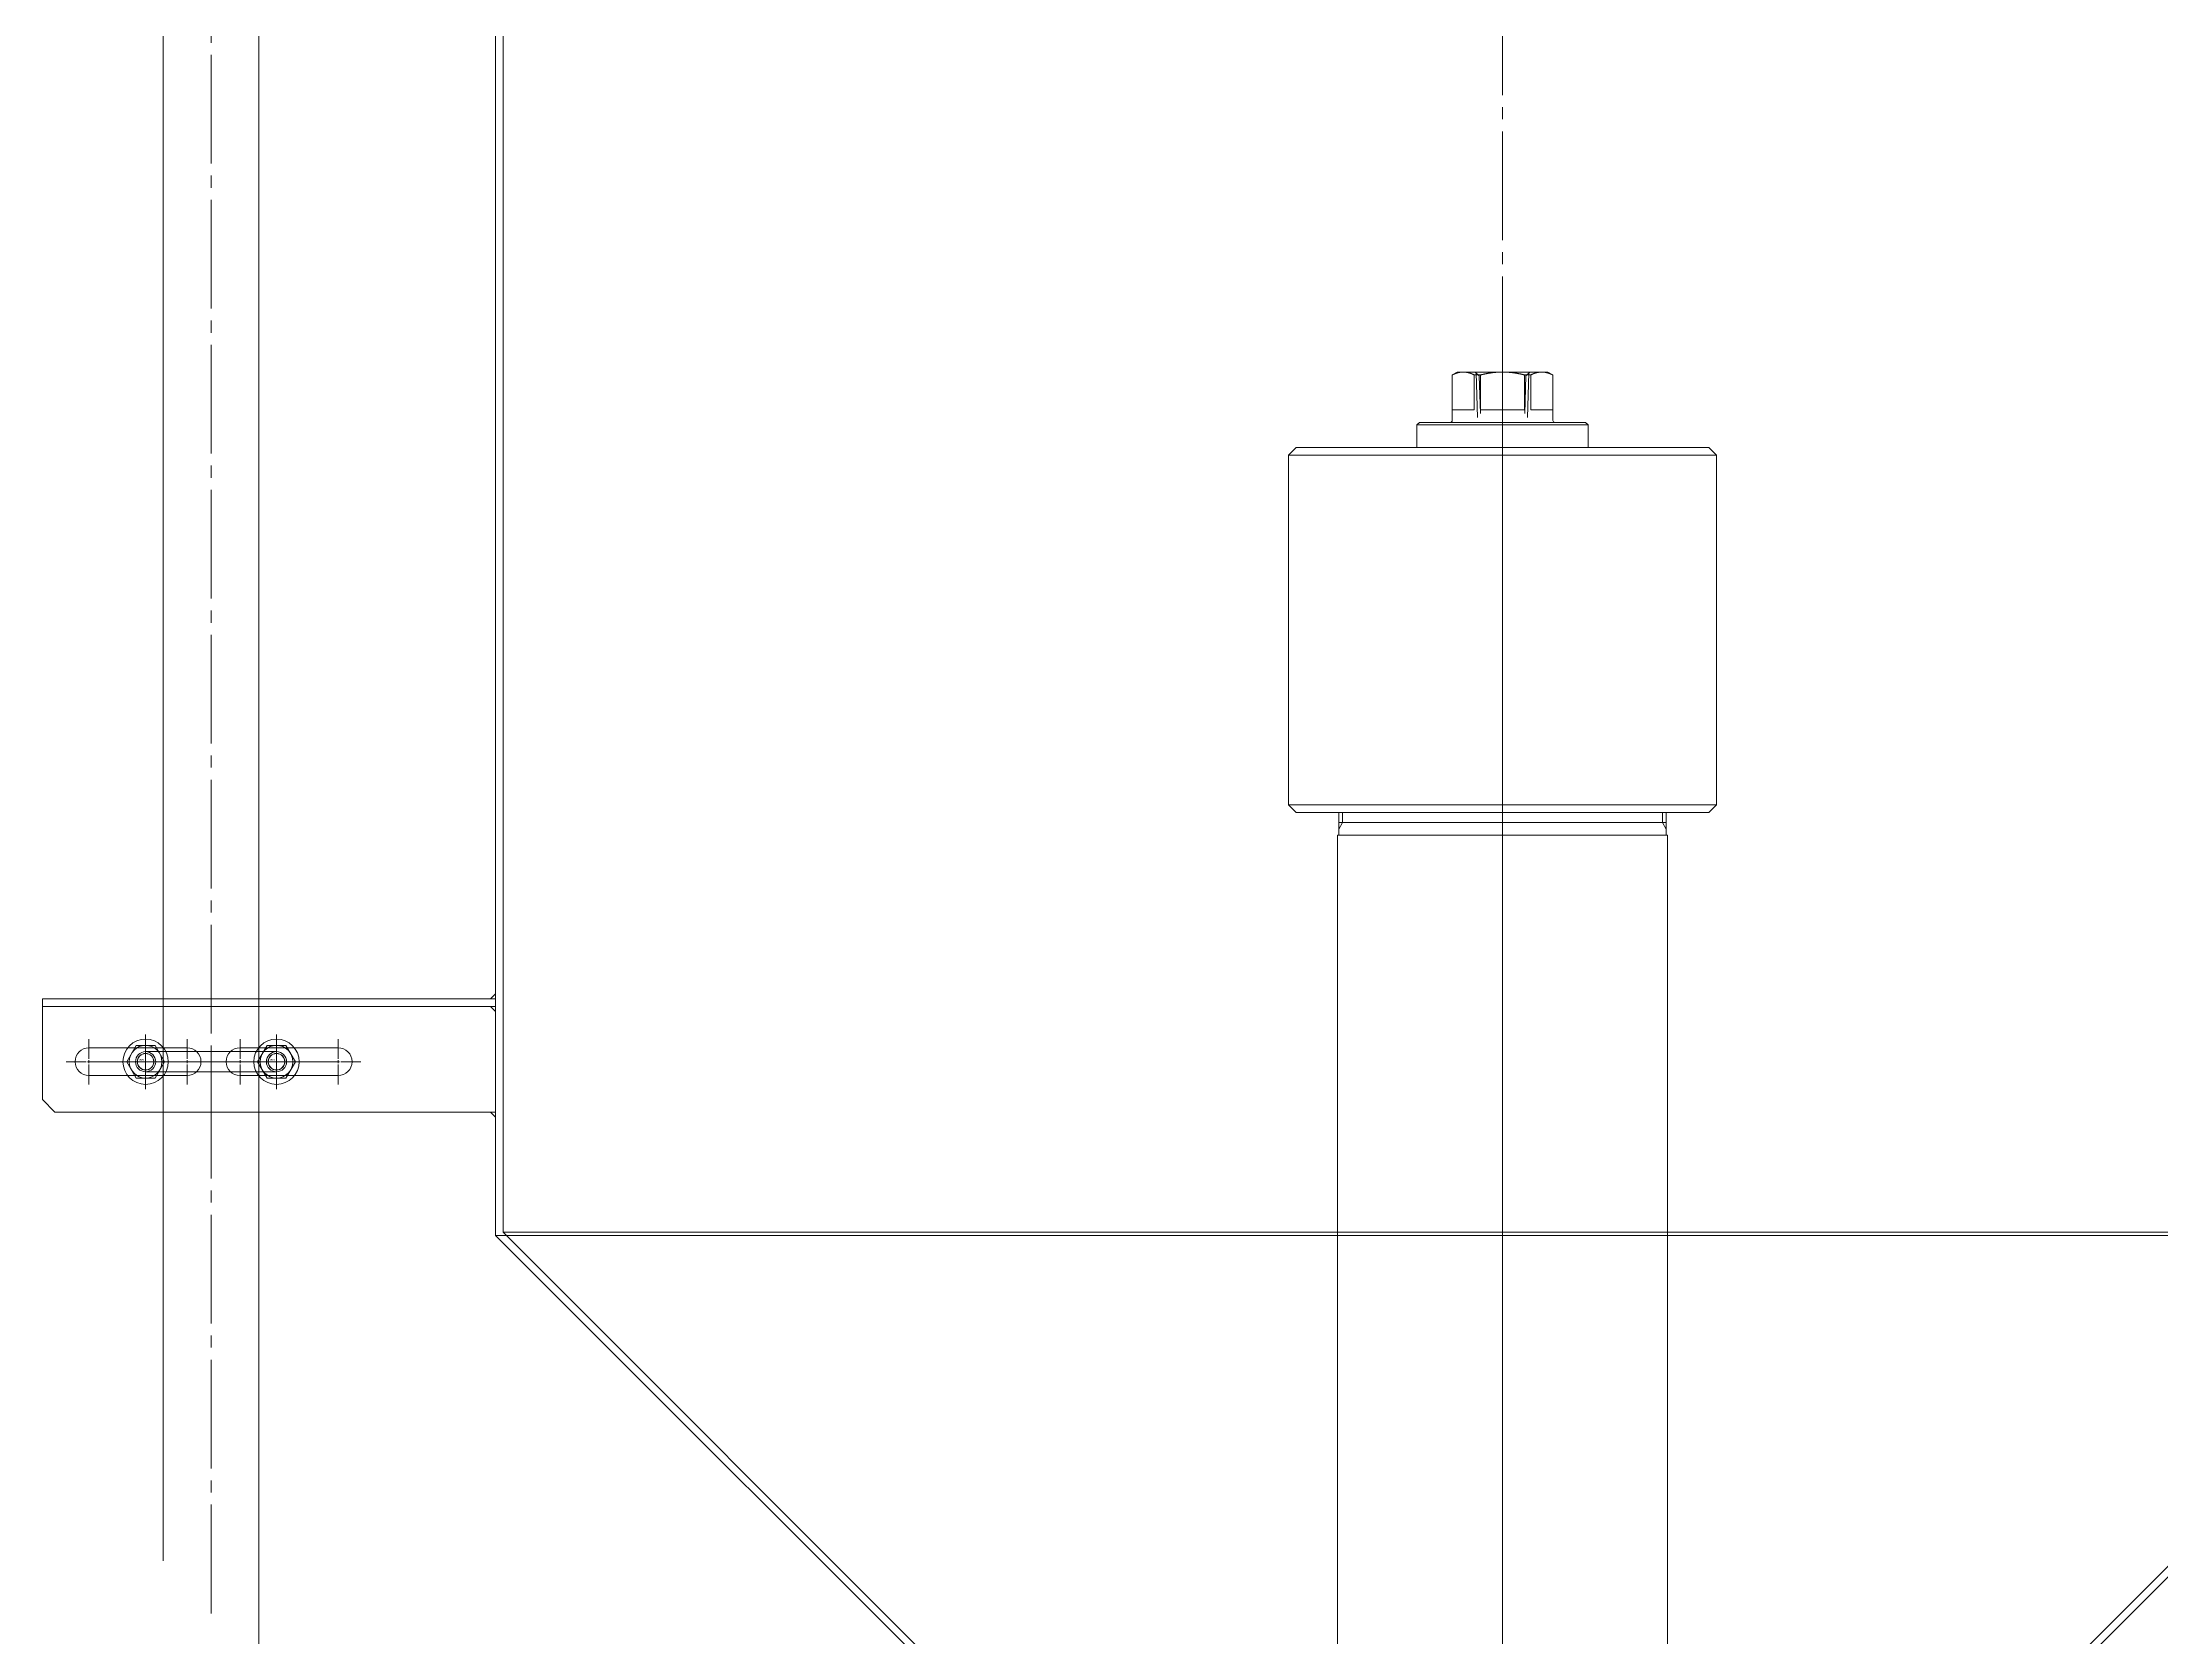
# Model space of a CAD drawing. Units: millimetres at full size. Extents: x -24503 to 24503, y -7436 to 7436.
# Drawn here: x 4153 to 4994, y 3437 to 4071 of the extents above; entities that cross this region are included whole.
import ezdxf
from ezdxf.enums import TextEntityAlignment as Align

# ---------------------------------------------------------------- set-up
doc = ezdxf.new("R2010")
doc.units = ezdxf.units.MM
doc.header["$LTSCALE"] = 4.8
doc.linetypes.add('CHAIN2', pattern=[12, 9, -1, 1, -1])
for name, color, linetype, lineweight in [('0-4_0', 2, 'Continuous', 9), ('0-6_05_CENTER', 2, 'CHAIN2', 9), ('0-7_04_HIDDEN', 7, 'Continuous', 9), ('0-8_10_DRAFT', 1, 'Continuous', 9), ('0-C_01_外形線', 134, 'Continuous', 9), ('0-D_03_かくれ線', 5, 'Continuous', 9), ('0-F_04_中心線', 4, 'CHAIN2', 9)]:
    doc.layers.add(name, color=color, linetype=linetype, lineweight=lineweight)
doc.styles.add('ＭＳ ゴシック', font='')
doc.styles.get('ＭＳ ゴシック').set_extended_font_data('MS Gothic')

# ---------------------------------------------------------------- blocks, each defined once
blk = doc.blocks.new('SD5-500-NCa_1_1')
at = {"layer": '0-4_0'}
for p, q in [((-867, 82), (-864, 85)), ((-725, 85), (-864, 85)), ((-864, 85), (-864, -85)), ((-722, 82), (-725, 85)), ((-725, 85), (-725, -85)), ((-867, 82), (-867, -82)), ((-722, -82), (-722, 82)), ((-722, 65), (-713, 65)), ((-722, 63.5), (-718, 63.5)), ((-718, -65), (-718, 65)), ((-718, 63.5), (-715.402, 65)), ((-713, 65.5), (-145.5, 65.5)), ((-713, -65.5), (-713, 65.5)), ((-877, 33), (-876, 34)), ((-876, 34), (-876, -34)), ((-876, 34), (-867, 34)), ((-867, 34), (-867, -34)), ((-877, -33), (-877, 33)), ((-897, 18), (-895.845, 20)), ((-897, -18), (-897, 18)), ((-877.8, 20), (-895.845, 20)), ((-895.845, 20), (-895.845, 19.947)), ((-895.845, 19.947), (-882, 19.947)), ((-882, 11.23), (-882, 19.947)), ((-897, 10.816), (-895.501, 9.269)), ((-895.845, 11.23), (-895.845, 8.718)), ((-882, 11.23), (-895.845, 11.23)), ((-895.845, 8.718), (-882, 8.718)), ((-882, -8.718), (-882, 8.718)), ((-895.501, -9.269), (-897, -10.815)), ((-895.845, -8.718), (-895.845, -11.23)), ((-882, -8.718), (-895.845, -8.718)), ((-895.845, -11.23), (-882, -11.23)), ((-882, -19.947), (-882, -11.23)), ((-897, -18), (-895.845, -20)), ((-895.845, -19.947), (-895.845, -20)), ((-882, -19.947), (-895.845, -19.947)), ((-877.8, -20), (-895.845, -20)), ((-876, -34), (-877, -33)), ((-876, -34), (-867, -34)), ((-722, -63.5), (-718, -63.5)), ((-722, -65), (-713, -65)), ((-718, -63.5), (-715.402, -65)), ((-145.5, -65.5), (-713, -65.5)), ((-864, -85), (-867, -82)), ((-725, -85), (-722, -82)), ((-725, -85), (-864, -85))]:
    blk.add_line(p, q, dxfattribs=at)
for points in [[(-896.731, 17.651), (-896.746, 17.59), (-896.761, 17.529), (-896.776, 17.467), (-896.79, 17.406), (-896.804, 17.344), (-896.817, 17.282), (-896.83, 17.22), (-896.843, 17.158), (-896.855, 17.096), (-896.866, 17.034), (-896.877, 16.972), (-896.888, 16.91), (-896.898, 16.847), (-896.908, 16.785), (-896.917, 16.722), (-896.926, 16.66), (-896.935, 16.597), (-896.943, 16.534), (-896.95, 16.472), (-896.957, 16.409), (-896.964, 16.346), (-896.97, 16.283), (-896.975, 16.22), (-896.979, 16.157), (-896.983, 16.094), (-896.986, 16.031), (-896.988, 15.968), (-896.991, 15.904), (-896.993, 15.841), (-896.994, 15.778), (-896.996, 15.715), (-896.998, 15.652), (-897, 15.588)], [(-895.845, 19.947), (-895.872, 19.89), (-895.899, 19.833), (-895.927, 19.776), (-895.954, 19.719), (-895.981, 19.662), (-896.008, 19.605), (-896.035, 19.548), (-896.062, 19.491), (-896.089, 19.433), (-896.116, 19.376), (-896.142, 19.319), (-896.168, 19.261), (-896.193, 19.203), (-896.218, 19.145), (-896.243, 19.087), (-896.268, 19.029), (-896.292, 18.97), (-896.315, 18.912), (-896.338, 18.853), (-896.361, 18.794), (-896.384, 18.735), (-896.406, 18.675), (-896.428, 18.616), (-896.449, 18.557), (-896.471, 18.497), (-896.492, 18.437), (-896.512, 18.378), (-896.532, 18.318), (-896.552, 18.258), (-896.572, 18.198), (-896.591, 18.137), (-896.61, 18.077), (-896.628, 18.017), (-896.646, 17.956), (-896.664, 17.895), (-896.681, 17.835), (-896.698, 17.774), (-896.715, 17.713), (-896.731, 17.651)], [(-897, 15.588), (-896.998, 15.532), (-896.997, 15.475), (-896.995, 15.418), (-896.994, 15.361), (-896.992, 15.304), (-896.991, 15.247), (-896.989, 15.19), (-896.986, 15.134), (-896.983, 15.077), (-896.98, 15.02), (-896.976, 14.963), (-896.971, 14.907), (-896.966, 14.85), (-896.96, 14.793), (-896.954, 14.737), (-896.948, 14.68), (-896.941, 14.624), (-896.933, 14.567), (-896.926, 14.511), (-896.918, 14.455), (-896.909, 14.398), (-896.901, 14.342), (-896.891, 14.286), (-896.882, 14.23), (-896.872, 14.174), (-896.862, 14.118), (-896.851, 14.062), (-896.84, 14.006), (-896.829, 13.95), (-896.817, 13.895), (-896.805, 13.839), (-896.793, 13.783), (-896.78, 13.728), (-896.767, 13.673), (-896.754, 13.617), (-896.74, 13.562), (-896.726, 13.507), (-896.711, 13.452), (-896.696, 13.397)], [(-896.696, 13.397), (-896.681, 13.342), (-896.666, 13.288), (-896.65, 13.233), (-896.634, 13.178), (-896.617, 13.124), (-896.601, 13.069), (-896.584, 13.015), (-896.566, 12.961), (-896.549, 12.907), (-896.531, 12.853), (-896.512, 12.799), (-896.494, 12.745), (-896.475, 12.692), (-896.456, 12.638), (-896.436, 12.585), (-896.417, 12.531), (-896.397, 12.478), (-896.376, 12.425), (-896.356, 12.372), (-896.335, 12.319), (-896.314, 12.266), (-896.293, 12.213), (-896.272, 12.16), (-896.25, 12.108), (-896.228, 12.055), (-896.206, 12.003), (-896.184, 11.95), (-896.161, 11.898), (-896.138, 11.846), (-896.114, 11.794), (-896.091, 11.743), (-896.067, 11.691), (-896.043, 11.64), (-896.018, 11.588), (-895.993, 11.537), (-895.969, 11.486), (-895.944, 11.435), (-895.919, 11.383), (-895.895, 11.332)], [(-895.845, 8.718), (-895.871, 8.611), (-895.896, 8.503), (-895.922, 8.396), (-895.948, 8.289), (-895.974, 8.182), (-895.999, 8.075), (-896.025, 7.968), (-896.05, 7.86), (-896.075, 7.753), (-896.1, 7.646), (-896.125, 7.538), (-896.149, 7.431), (-896.173, 7.323), (-896.197, 7.216), (-896.22, 7.108), (-896.243, 7), (-896.265, 6.892), (-896.287, 6.784), (-896.309, 6.676), (-896.33, 6.568), (-896.351, 6.46), (-896.372, 6.351), (-896.393, 6.243), (-896.413, 6.135), (-896.433, 6.026), (-896.453, 5.918), (-896.472, 5.81), (-896.491, 5.701), (-896.51, 5.592), (-896.528, 5.484), (-896.546, 5.375), (-896.564, 5.266), (-896.582, 5.157), (-896.599, 5.049), (-896.616, 4.94), (-896.632, 4.831), (-896.648, 4.722), (-896.664, 4.613), (-896.68, 4.504)], [(-895.895, 11.332), (-895.87, 11.281), (-895.845, 11.23)], [(-896.997, 0.22), (-896.999, 0.11), (-897, 0)], [(-897, 0), (-896.998, -0.11), (-896.996, -0.22), (-896.995, -0.331), (-896.993, -0.441), (-896.992, -0.551), (-896.99, -0.661), (-896.988, -0.771), (-896.986, -0.882), (-896.983, -0.992), (-896.98, -1.102), (-896.977, -1.212), (-896.973, -1.322), (-896.968, -1.432), (-896.963, -1.542), (-896.957, -1.652), (-896.951, -1.762), (-896.944, -1.872), (-896.938, -1.982), (-896.93, -2.092), (-896.922, -2.202), (-896.914, -2.312), (-896.906, -2.422), (-896.897, -2.532), (-896.888, -2.642), (-896.879, -2.752), (-896.869, -2.862), (-896.859, -2.971), (-896.849, -3.081), (-896.838, -3.191), (-896.827, -3.3), (-896.815, -3.41), (-896.803, -3.519), (-896.791, -3.629), (-896.778, -3.738), (-896.765, -3.848), (-896.752, -3.957), (-896.738, -4.067), (-896.724, -4.176), (-896.71, -4.285)], [(-896.68, 4.504), (-896.695, 4.394), (-896.71, 4.285), (-896.724, 4.176), (-896.738, 4.067), (-896.752, 3.957), (-896.765, 3.848), (-896.778, 3.738), (-896.791, 3.629), (-896.803, 3.519), (-896.815, 3.41), (-896.827, 3.3), (-896.838, 3.191), (-896.849, 3.081), (-896.859, 2.971), (-896.87, 2.861), (-896.879, 2.752), (-896.889, 2.642), (-896.898, 2.532), (-896.906, 2.422), (-896.914, 2.312), (-896.922, 2.202), (-896.93, 2.092), (-896.937, 1.982), (-896.944, 1.872), (-896.95, 1.762), (-896.956, 1.652), (-896.962, 1.542), (-896.968, 1.432), (-896.973, 1.322), (-896.977, 1.212), (-896.981, 1.102), (-896.985, 0.992), (-896.987, 0.882), (-896.99, 0.771), (-896.992, 0.661), (-896.993, 0.551), (-896.995, 0.441), (-896.996, 0.331), (-896.997, 0.22)], [(-896.71, -4.285), (-896.695, -4.394), (-896.68, -4.504), (-896.664, -4.613), (-896.648, -4.722), (-896.632, -4.831), (-896.616, -4.94), (-896.599, -5.049), (-896.582, -5.158), (-896.564, -5.266), (-896.546, -5.375), (-896.528, -5.484), (-896.51, -5.592), (-896.491, -5.701), (-896.472, -5.81), (-896.453, -5.918), (-896.433, -6.027), (-896.413, -6.135), (-896.392, -6.243), (-896.372, -6.351), (-896.351, -6.46), (-896.33, -6.568), (-896.308, -6.676), (-896.286, -6.784), (-896.264, -6.892), (-896.242, -7), (-896.219, -7.108), (-896.197, -7.215), (-896.173, -7.323), (-896.15, -7.431), (-896.126, -7.538), (-896.102, -7.646), (-896.077, -7.753), (-896.052, -7.861), (-896.027, -7.968), (-896.001, -8.075), (-895.975, -8.182), (-895.949, -8.289), (-895.923, -8.396), (-895.897, -8.504)], [(-896.731, -13.525), (-896.746, -13.587), (-896.761, -13.648), (-896.776, -13.71), (-896.79, -13.771), (-896.804, -13.833), (-896.817, -13.895), (-896.83, -13.957), (-896.843, -14.018), (-896.855, -14.081), (-896.866, -14.143), (-896.877, -14.205), (-896.888, -14.267), (-896.898, -14.33), (-896.908, -14.392), (-896.917, -14.455), (-896.926, -14.517), (-896.935, -14.58), (-896.943, -14.643), (-896.95, -14.705), (-896.957, -14.768), (-896.964, -14.831), (-896.97, -14.894), (-896.975, -14.957), (-896.979, -15.02), (-896.983, -15.083), (-896.986, -15.146), (-896.988, -15.209), (-896.991, -15.273), (-896.993, -15.336), (-896.994, -15.399), (-896.996, -15.462), (-896.998, -15.525), (-897, -15.588)], [(-897, -15.588), (-896.998, -15.645), (-896.997, -15.702), (-896.995, -15.759), (-896.994, -15.816), (-896.992, -15.873), (-896.991, -15.93), (-896.989, -15.987), (-896.986, -16.043), (-896.983, -16.1), (-896.98, -16.157), (-896.976, -16.214), (-896.971, -16.27), (-896.966, -16.327), (-896.96, -16.384), (-896.954, -16.44), (-896.948, -16.497), (-896.941, -16.553), (-896.933, -16.61), (-896.926, -16.666), (-896.918, -16.722), (-896.909, -16.779), (-896.901, -16.835), (-896.891, -16.891), (-896.882, -16.947), (-896.872, -17.003), (-896.862, -17.059), (-896.851, -17.115), (-896.84, -17.171), (-896.829, -17.227), (-896.817, -17.282), (-896.805, -17.338), (-896.793, -17.393), (-896.78, -17.449), (-896.767, -17.504), (-896.754, -17.56), (-896.74, -17.615), (-896.726, -17.67), (-896.711, -17.725), (-896.696, -17.78)], [(-895.845, -11.23), (-895.872, -11.287), (-895.899, -11.344), (-895.927, -11.401), (-895.954, -11.458), (-895.981, -11.515), (-896.008, -11.572), (-896.035, -11.629), (-896.062, -11.686), (-896.089, -11.744), (-896.116, -11.801), (-896.142, -11.858), (-896.168, -11.916), (-896.193, -11.974), (-896.218, -12.032), (-896.243, -12.09), (-896.268, -12.148), (-896.292, -12.207), (-896.315, -12.265), (-896.338, -12.324), (-896.361, -12.383), (-896.384, -12.442), (-896.406, -12.501), (-896.428, -12.561), (-896.449, -12.62), (-896.471, -12.68), (-896.492, -12.739), (-896.512, -12.799), (-896.532, -12.859), (-896.552, -12.919), (-896.572, -12.979), (-896.591, -13.039), (-896.61, -13.1), (-896.628, -13.16), (-896.646, -13.221), (-896.664, -13.282), (-896.681, -13.342), (-896.698, -13.403), (-896.715, -13.464), (-896.731, -13.525)], [(-895.897, -8.504), (-895.871, -8.611), (-895.845, -8.718)], [(-896.696, -17.78), (-896.681, -17.835), (-896.666, -17.889), (-896.65, -17.944), (-896.634, -17.999), (-896.617, -18.053), (-896.601, -18.107), (-896.584, -18.162), (-896.566, -18.216), (-896.549, -18.27), (-896.531, -18.324), (-896.512, -18.378), (-896.494, -18.432), (-896.475, -18.485), (-896.456, -18.539), (-896.436, -18.592), (-896.417, -18.646), (-896.397, -18.699), (-896.376, -18.752), (-896.356, -18.805), (-896.335, -18.858), (-896.314, -18.911), (-896.293, -18.964), (-896.272, -19.017), (-896.25, -19.069), (-896.228, -19.122), (-896.206, -19.174), (-896.184, -19.226), (-896.161, -19.279), (-896.138, -19.331), (-896.114, -19.382), (-896.091, -19.434), (-896.067, -19.486), (-896.043, -19.537), (-896.018, -19.589), (-895.993, -19.64), (-895.969, -19.691), (-895.944, -19.742), (-895.919, -19.794), (-895.895, -19.845)], [(-895.895, -19.845), (-895.87, -19.896), (-895.845, -19.947)]]:
    blk.add_lwpolyline(points, dxfattribs=at)
for centre, start, end in [((-877.8, 20.8), 270, 0), ((-877.8, -20.8), 0, 90)]:
    blk.add_arc(centre, 0.8, start, end, dxfattribs=at)
at = {"layer": '0-6_05_CENTER'}
blk.add_line((-907.511, 0), (4.419, 0), dxfattribs=at)
at = {"layer": '0-7_04_HIDDEN', "color": 2}
for p, q in [((-896.662, 10.467), (-879, 9.915)), ((-895.501, 9.269), (-880.505, 8.8)), ((-879, -9.915), (-896.662, -10.467)), ((-880.505, -8.8), (-895.501, -9.269))]:
    blk.add_line(p, q, dxfattribs=at)
blk = doc.blocks.new('A$C2EB33B8C_1_1')
at = {"layer": '0-4_0', "rotation": 270}
blk.add_blockref('SD5-500-NCa_1_1', (0, -90), dxfattribs=at)
blk = doc.blocks.new('A$C5A567FE3_1_1')
at = {"layer": '0-4_0'}
blk.add_blockref('A$C2EB33B8C_1_1', (-275, 720), dxfattribs=at)
blk = doc.blocks.new('8b_1_1')
at = {"layer": '0-7_04_HIDDEN', "color": 2, "linetype": 'CHAIN2'}
for p, q in [((0, -10.868), (0, 10.868)), ((10.868, 0), (-10.868, 0))]:
    blk.add_line(p, q, dxfattribs=at)
at = {"layer": '0-7_04_HIDDEN', "color": 2}
for p, q in [((-3.75, 6.495), (-7.5, 0)), ((-7.5, 0), (-3.75, -6.495)), ((3.75, 6.495), (-3.75, 6.495)), ((3.75, 6.495), (-3.75, 6.495)), ((7.5, 0), (3.75, 6.495)), ((3.75, -6.495), (7.5, 0)), ((-3.75, -6.495), (3.75, -6.495)), ((-3.75, -6.495), (3.75, -6.495))]:
    blk.add_line(p, q, dxfattribs=at)
for points in [[(-3.75, 6.495), (-7.5, 0), (-3.75, -6.495)], [(3.75, -6.495), (7.5, 0), (3.75, 6.495)]]:
    blk.add_lwpolyline(points, dxfattribs=at)
for radius in [9, 6.495, 4, 3.25]:
    blk.add_circle((0, 0), radius, dxfattribs=at)
at = {"layer": '0-8_10_DRAFT', "style": 'ＭＳ ゴシック', "width": 1.75}
blk.add_text('M8', height=0.7331, dxfattribs=at).set_placement((0.763, 0.143), align=Align.BOTTOM_LEFT)
blk = doc.blocks.new('A$C68035EB2_1_1')
at = {"layer": '0-4_0'}
for p, q in [((-26, 4), (26, 4)), ((-26, -4), (26, -4))]:
    blk.add_line(p, q, dxfattribs=at)
at = {"layer": '0-4_0', "color": 134}
for centre, start, end in [((-26, 0), 90, 270), ((26, 0), 270, 90)]:
    blk.add_arc(centre, 4, start, end, dxfattribs=at)
at = {"layer": '0-6_05_CENTER'}
for p, q in [((32.645, 0), (-32.645, 0)), ((-26, -6.702), (-26, 6.702)), ((26, -6.702), (26, 6.702))]:
    blk.add_line(p, q, dxfattribs=at)
at = {"layer": '0-7_04_HIDDEN', "color": 2}
for centre in [(-26, 0), (26, 0)]:
    blk.add_circle(centre, 3.322, dxfattribs=at)
for centre, start, end in [((-26, 0), 270, 90), ((26, 0), 90, 270)]:
    blk.add_arc(centre, 4, start, end, dxfattribs=at)
at = {"layer": '0-8_10_DRAFT'}
blk.add_line((0, 4), (0, -4), dxfattribs=at)
blk = doc.blocks.new('A$C68035FB2_1_1')
at = {"layer": '0-4_0'}
blk.add_blockref('A$C68035EB2_1_1', (0, 0), dxfattribs=at)
at = {"layer": '0-7_04_HIDDEN'}
for p in [(-26, 0), (26, 0)]:
    blk.add_blockref('8b_1_1', p, dxfattribs=at)
blk = doc.blocks.new('U2196')
at = {"layer": '0-F_04_中心線'}
for p, q in [((0, 1.1), (0, 9)), ((-9, 0), (-1.1, 0)), ((1.1, 0), (9, 0)), ((0, -9), (0, -1.1))]:
    blk.add_line(p, q, dxfattribs=at)
at = {"layer": '0-F_04_中心線', "linetype": 'Continuous'}
for p, q in [((-0.55, 0), (0.55, 0)), ((0, -0.55), (0, 0.55))]:
    blk.add_line(p, q, dxfattribs=at)
blk = doc.blocks.new('U2192')
at = {"layer": '0-F_04_中心線'}
for p, q in [((0, 1.1), (0, 9)), ((-9, 0), (-1.1, 0)), ((1.1, 0), (9, 0)), ((0, -9), (0, -1.1))]:
    blk.add_line(p, q, dxfattribs=at)
at = {"layer": '0-F_04_中心線', "linetype": 'Continuous'}
for p, q in [((-0.55, 0), (0.55, 0)), ((0, -0.55), (0, 0.55))]:
    blk.add_line(p, q, dxfattribs=at)
blk = doc.blocks.new('U2194')
at = {"layer": '0-F_04_中心線'}
for p, q in [((0, 1.1), (0, 9)), ((-9, 0), (-1.1, 0)), ((1.1, 0), (9, 0)), ((0, -9), (0, -1.1))]:
    blk.add_line(p, q, dxfattribs=at)
at = {"layer": '0-F_04_中心線', "linetype": 'Continuous'}
for p, q in [((-0.55, 0), (0.55, 0)), ((0, -0.55), (0, 0.55))]:
    blk.add_line(p, q, dxfattribs=at)
blk = doc.blocks.new('U2193')
at = {"layer": '0-F_04_中心線'}
for p, q in [((0, 1.1), (0, 9)), ((-9, 0), (-1.1, 0)), ((1.1, 0), (9, 0)), ((0, -9), (0, -1.1))]:
    blk.add_line(p, q, dxfattribs=at)
at = {"layer": '0-F_04_中心線', "linetype": 'Continuous'}
for p, q in [((-0.55, 0), (0.55, 0)), ((0, -0.55), (0, 0.55))]:
    blk.add_line(p, q, dxfattribs=at)

msp = doc.modelspace()

# ---------------------------------------------------------------- linework, layer by layer
at = {"layer": '0-4_0', "color": 134}
for p, q in [((4200.647, 4145.938), (4200.647, 3690.938)), ((4238.647, 4145.938), (4238.647, 3690.938)), ((4210.147, 3671.438), (4171.147, 3671.438)), ((4270.147, 3671.438), (4231.147, 3671.438)), ((4171.147, 3660.438), (4210.147, 3660.438)), ((4231.147, 3660.438), (4270.147, 3660.438)), ((4200.647, 3645.938), (4200.647, 3467.586)), ((4238.647, 3645.938), (4238.647, 3418.113)), ((4798.147, 3596.938), (5132.647, 3596.938))]:
    msp.add_line(p, q, dxfattribs=at)
msp.add_lwpolyline([(4532.647, 3396.938), (4332.647, 3596.938), (4332.647, 4250.938), (5132.647, 4250.938), (5132.647, 3596.938), (4932.647, 3396.938)], dxfattribs=at)
for points in [[(4330.647, 3690.938), (4332.647, 3690.938), (4332.647, 3692.938)], [(4330.647, 3687.938), (4332.647, 3687.938), (4332.647, 3685.938)], [(4330.647, 3645.938), (4332.647, 3645.938), (4332.647, 3643.938)]]:
    msp.add_lwpolyline(points, close=True, dxfattribs=at)
for centre, start, end in [((4171.147, 3665.938), 90, 270), ((4210.147, 3665.938), 270, 90), ((4231.147, 3665.938), 90, 270), ((4270.147, 3665.938), 270, 90)]:
    msp.add_arc(centre, 5.5, start, end, dxfattribs=at)
at = {"layer": '0-C_01_外形線'}
for p, q in [((4152.647, 3687.938), (4332.647, 3687.938)), ((4332.647, 3596.938), (4667.147, 3596.938))]:
    msp.add_line(p, q, dxfattribs=at)
msp.add_lwpolyline([(4332.647, 3690.938), (4152.647, 3690.938), (4152.647, 3650.938), (4157.647, 3645.938), (4332.647, 3645.938), (4332.647, 3687.938)], dxfattribs=at)
at = {"layer": '0-D_03_かくれ線'}
for p, q in [((4335.647, 3598.18), (4335.647, 4250.938)), ((4200.647, 3690.938), (4200.647, 3645.938)), ((4238.647, 3690.938), (4238.647, 3645.938)), ((4335.647, 3598.18), (5129.647, 3598.18)), ((4335.647, 3598.18), (4534.768, 3399.059)), ((4667.147, 3596.938), (4798.147, 3596.938))]:
    msp.add_line(p, q, dxfattribs=at)
msp.add_lwpolyline([(5129.647, 4244.938), (5129.647, 3598.18), (4930.526, 3399.059), (4534.768, 3399.059)], dxfattribs=at)
at = {"layer": '0-F_04_中心線'}
for p, q in [((4219.647, 3446.759), (4219.647, 5061.238)), ((4732.647, 4265.938), (4732.647, 3381.938)), ((4171.147, 3665.938), (4270.147, 3665.938))]:
    msp.add_line(p, q, dxfattribs=at)

# ---------------------------------------------------------------- block references
at = {"layer": '0-4_0'}
msp.add_blockref('A$C5A567FE3_1_1', (5007.647, 2412.938), dxfattribs=at)
at = {"layer": '0-4_0', "xscale": -1}
msp.add_blockref('A$C68035FB2_1_1', (4219.647, 3665.938), dxfattribs=at)
at = {"layer": '0-F_04_中心線'}
for name, p in [('U2193', (4171.147, 3665.938)), ('U2194', (4210.147, 3665.938)), ('U2192', (4231.147, 3665.938)), ('U2196', (4270.147, 3665.938))]:
    msp.add_blockref(name, p, dxfattribs=at)

doc.saveas('drawing.dxf')
